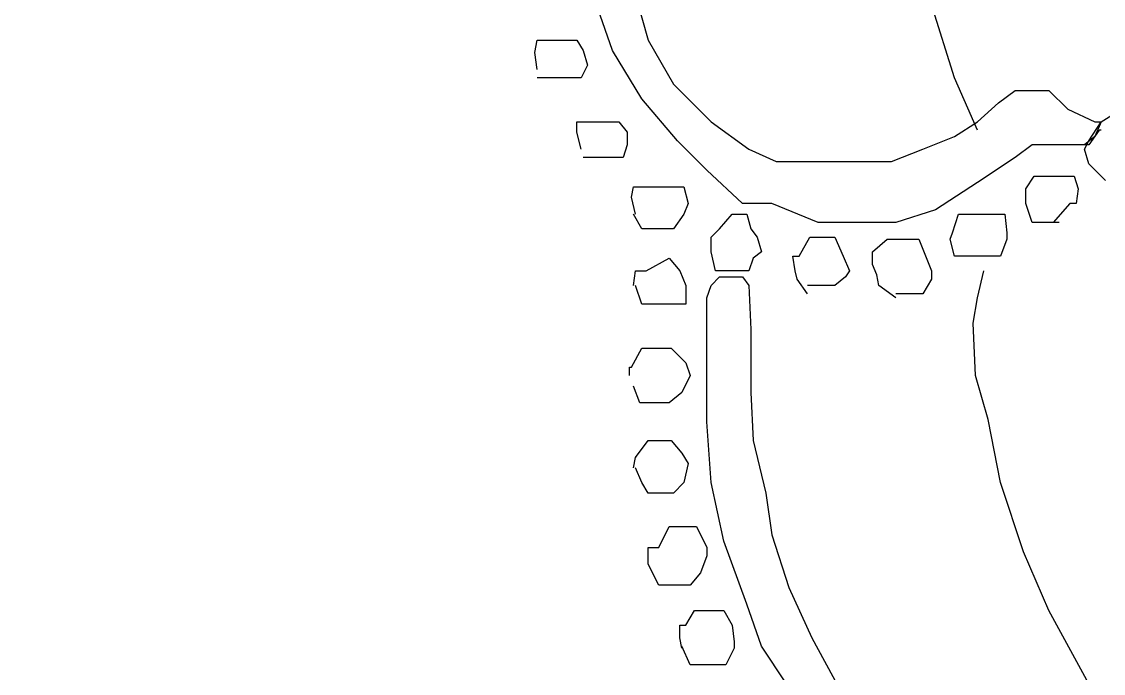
# Model space of a CAD drawing. Extents: x 747954 to 748544, y 4316381 to 4317408.
# Drawn here: x 747975.59 to 747980.75, y 4317236.73 to 4317239.84 of the extents above; entities that cross this region are included whole.
import ezdxf

# ---------------------------------------------------------------- set-up
doc = ezdxf.new("R2010")
doc.units = 0
doc.layers.get('0').update_dxf_attribs({"linetype": 'CONTINUOUS'})

msp = doc.modelspace()

# ---------------------------------------------------------------- linework, layer by layer
at = {"color": 0, "linetype": 'CONTINUOUS'}
for p, q in [((747978.5, 4317240.03), (747978.58, 4317239.75)), ((747978.5, 4317240.03), (747978.58, 4317239.75)), ((747978.41, 4317239.7), (747978.34, 4317239.9)), ((747978.41, 4317239.7), (747978.34, 4317239.9)), ((747980.04, 4317239.57), (747979.93, 4317239.92)), ((747980.04, 4317239.57), (747979.93, 4317239.92)), ((747978.04, 4317239.69), (747978.05, 4317239.75)), ((747978.04, 4317239.69), (747978.05, 4317239.75)), ((747978.05, 4317239.75), (747978.09, 4317239.75)), ((747978.05, 4317239.75), (747978.09, 4317239.75)), ((747978.09, 4317239.75), (747978.17, 4317239.75)), ((747978.09, 4317239.75), (747978.17, 4317239.75)), ((747978.17, 4317239.75), (747978.24, 4317239.75)), ((747978.17, 4317239.75), (747978.24, 4317239.75)), ((747978.24, 4317239.75), (747978.27, 4317239.7)), ((747978.24, 4317239.75), (747978.27, 4317239.7)), ((747978.58, 4317239.75), (747978.7, 4317239.54)), ((747978.58, 4317239.75), (747978.7, 4317239.54)), ((747978.27, 4317239.7), (747978.29, 4317239.63)), ((747978.27, 4317239.7), (747978.29, 4317239.63)), ((747978.55, 4317239.47), (747978.41, 4317239.7)), ((747978.55, 4317239.47), (747978.41, 4317239.7)), ((747978.05, 4317239.61), (747978.04, 4317239.69)), ((747978.05, 4317239.61), (747978.04, 4317239.69)), ((747978.29, 4317239.63), (747978.26, 4317239.57)), ((747978.29, 4317239.63), (747978.26, 4317239.57)), ((747978.09, 4317239.57), (747978.05, 4317239.57)), ((747978.09, 4317239.57), (747978.05, 4317239.57)), ((747978.16, 4317239.57), (747978.09, 4317239.57)), ((747978.16, 4317239.57), (747978.09, 4317239.57)), ((747978.2, 4317239.57), (747978.16, 4317239.57)), ((747978.2, 4317239.57), (747978.16, 4317239.57)), ((747978.26, 4317239.57), (747978.2, 4317239.57)), ((747978.26, 4317239.57), (747978.2, 4317239.57)), ((747978.7, 4317239.54), (747978.88, 4317239.36)), ((747978.7, 4317239.54), (747978.88, 4317239.36)), ((747980.15, 4317239.32), (747980.04, 4317239.57)), ((747980.15, 4317239.32), (747980.04, 4317239.57)), ((747980.25, 4317239.45), (747980.33, 4317239.51)), ((747980.25, 4317239.45), (747980.33, 4317239.51)), ((747980.33, 4317239.51), (747980.41, 4317239.51)), ((747980.33, 4317239.51), (747980.41, 4317239.51)), ((747980.41, 4317239.51), (747980.49, 4317239.51)), ((747980.41, 4317239.51), (747980.49, 4317239.51)), ((747980.49, 4317239.51), (747980.58, 4317239.42)), ((747980.49, 4317239.51), (747980.58, 4317239.42)), ((747978.72, 4317239.27), (747978.55, 4317239.47)), ((747978.72, 4317239.27), (747978.55, 4317239.47)), ((747980.15, 4317239.36), (747980.25, 4317239.45)), ((747980.15, 4317239.36), (747980.25, 4317239.45)), ((747980.58, 4317239.42), (747980.71, 4317239.36)), ((747980.58, 4317239.42), (747980.71, 4317239.36)), ((747980.74, 4317239.36), (747980.82, 4317239.41)), ((747980.74, 4317239.36), (747980.82, 4317239.41)), ((747978.24, 4317239.31), (747978.24, 4317239.36)), ((747978.24, 4317239.36), (747978.29, 4317239.36)), ((747978.24, 4317239.31), (747978.24, 4317239.36)), ((747978.24, 4317239.36), (747978.29, 4317239.36)), ((747978.29, 4317239.36), (747978.34, 4317239.36)), ((747978.29, 4317239.36), (747978.34, 4317239.36)), ((747978.34, 4317239.36), (747978.4, 4317239.36)), ((747978.34, 4317239.36), (747978.4, 4317239.36)), ((747978.4, 4317239.36), (747978.44, 4317239.36)), ((747978.4, 4317239.36), (747978.44, 4317239.36)), ((747978.44, 4317239.36), (747978.48, 4317239.31)), ((747978.44, 4317239.36), (747978.48, 4317239.31)), ((747978.88, 4317239.36), (747979.06, 4317239.23)), ((747978.88, 4317239.36), (747979.06, 4317239.23)), ((747980.04, 4317239.29), (747980.15, 4317239.36)), ((747980.04, 4317239.29), (747980.15, 4317239.36)), ((747980.68, 4317239.27), (747980.74, 4317239.36)), ((747980.68, 4317239.27), (747980.74, 4317239.36)), ((747980.71, 4317239.36), (747980.74, 4317239.36)), ((747980.74, 4317239.36), (747980.71, 4317239.29)), ((747980.71, 4317239.36), (747980.74, 4317239.36)), ((747980.74, 4317239.36), (747980.71, 4317239.29)), ((747978.26, 4317239.23), (747978.24, 4317239.31)), ((747978.26, 4317239.23), (747978.24, 4317239.31)), ((747978.48, 4317239.31), (747978.48, 4317239.25)), ((747978.48, 4317239.31), (747978.48, 4317239.25)), ((747979.89, 4317239.23), (747980.04, 4317239.29)), ((747979.89, 4317239.23), (747980.04, 4317239.29)), ((747980.71, 4317239.29), (747980.66, 4317239.25)), ((747980.71, 4317239.29), (747980.66, 4317239.25)), ((747980.73, 4317239.32), (747980.68, 4317239.25)), ((747980.73, 4317239.32), (747980.68, 4317239.25)), ((747980.74, 4317239.32), (747980.73, 4317239.32)), ((747980.74, 4317239.32), (747980.73, 4317239.32)), ((747978.48, 4317239.25), (747978.46, 4317239.19)), ((747978.48, 4317239.25), (747978.46, 4317239.19)), ((747978.86, 4317239.13), (747978.72, 4317239.27)), ((747978.86, 4317239.13), (747978.72, 4317239.27)), ((747979.06, 4317239.23), (747979.19, 4317239.17)), ((747979.06, 4317239.23), (747979.19, 4317239.17)), ((747979.74, 4317239.17), (747979.89, 4317239.23)), ((747979.74, 4317239.17), (747979.89, 4317239.23)), ((747980.41, 4317239.25), (747980.33, 4317239.19)), ((747980.41, 4317239.25), (747980.33, 4317239.19)), ((747980.49, 4317239.25), (747980.41, 4317239.25)), ((747980.49, 4317239.25), (747980.41, 4317239.25)), ((747980.56, 4317239.25), (747980.49, 4317239.25)), ((747980.56, 4317239.25), (747980.49, 4317239.25)), ((747980.64, 4317239.25), (747980.56, 4317239.25)), ((747980.64, 4317239.25), (747980.56, 4317239.25)), ((747980.68, 4317239.25), (747980.64, 4317239.25)), ((747980.68, 4317239.25), (747980.64, 4317239.25)), ((747980.66, 4317239.23), (747980.68, 4317239.27)), ((747980.66, 4317239.23), (747980.68, 4317239.27)), ((747980.68, 4317239.16), (747980.66, 4317239.23)), ((747980.68, 4317239.16), (747980.66, 4317239.23)), ((747978.29, 4317239.19), (747978.27, 4317239.19)), ((747978.29, 4317239.19), (747978.27, 4317239.19)), ((747978.35, 4317239.19), (747978.29, 4317239.19)), ((747978.35, 4317239.19), (747978.29, 4317239.19)), ((747978.4, 4317239.19), (747978.35, 4317239.19)), ((747978.4, 4317239.19), (747978.35, 4317239.19)), ((747978.46, 4317239.19), (747978.4, 4317239.19)), ((747978.46, 4317239.19), (747978.4, 4317239.19)), ((747980.33, 4317239.19), (747980.15, 4317239.07)), ((747980.33, 4317239.19), (747980.15, 4317239.07)), ((747979.03, 4317238.97), (747978.86, 4317239.13)), ((747979.03, 4317238.97), (747978.86, 4317239.13)), ((747979.19, 4317239.17), (747979.35, 4317239.17)), ((747979.19, 4317239.17), (747979.35, 4317239.17)), ((747979.35, 4317239.17), (747979.57, 4317239.17)), ((747979.35, 4317239.17), (747979.57, 4317239.17)), ((747979.57, 4317239.17), (747979.74, 4317239.17)), ((747979.57, 4317239.17), (747979.74, 4317239.17)), ((747980.76, 4317239.08), (747980.68, 4317239.16)), ((747980.76, 4317239.08), (747980.68, 4317239.16)), ((747980.38, 4317239.04), (747980.42, 4317239.1)), ((747980.38, 4317239.04), (747980.42, 4317239.1)), ((747980.42, 4317239.1), (747980.48, 4317239.1)), ((747980.42, 4317239.1), (747980.48, 4317239.1)), ((747980.48, 4317239.1), (747980.54, 4317239.1)), ((747980.48, 4317239.1), (747980.54, 4317239.1)), ((747980.54, 4317239.1), (747980.61, 4317239.1)), ((747980.54, 4317239.1), (747980.61, 4317239.1)), ((747980.61, 4317239.1), (747980.63, 4317239.04)), ((747980.61, 4317239.1), (747980.63, 4317239.04)), ((747978.5, 4317239), (747978.51, 4317239.05)), ((747978.5, 4317239), (747978.51, 4317239.05)), ((747978.51, 4317239.05), (747978.55, 4317239.05)), ((747978.51, 4317239.05), (747978.55, 4317239.05)), ((747978.55, 4317239.05), (747978.6, 4317239.05)), ((747978.55, 4317239.05), (747978.6, 4317239.05)), ((747978.6, 4317239.05), (747978.67, 4317239.05)), ((747978.6, 4317239.05), (747978.67, 4317239.05)), ((747978.67, 4317239.05), (747978.74, 4317239.05)), ((747978.67, 4317239.05), (747978.74, 4317239.05)), ((747978.74, 4317239.05), (747978.75, 4317239.05)), ((747978.74, 4317239.05), (747978.75, 4317239.05)), ((747978.75, 4317239.05), (747978.77, 4317238.97)), ((747978.75, 4317239.05), (747978.77, 4317238.97)), ((747980.15, 4317239.07), (747979.95, 4317238.94)), ((747980.15, 4317239.07), (747979.95, 4317238.94)), ((747980.38, 4317238.97), (747980.38, 4317239.04)), ((747980.38, 4317238.97), (747980.38, 4317239.04)), ((747980.63, 4317239.04), (747980.62, 4317238.97)), ((747980.63, 4317239.04), (747980.62, 4317238.97)), ((747978.52, 4317238.92), (747978.5, 4317239)), ((747978.52, 4317238.92), (747978.5, 4317239)), ((747978.77, 4317238.97), (747978.75, 4317238.92)), ((747978.77, 4317238.97), (747978.75, 4317238.92)), ((747979.17, 4317238.97), (747979.03, 4317238.97)), ((747979.17, 4317238.97), (747979.03, 4317238.97)), ((747979.39, 4317238.88), (747979.17, 4317238.97)), ((747979.39, 4317238.88), (747979.17, 4317238.97)), ((747980.41, 4317238.88), (747980.38, 4317238.97)), ((747980.41, 4317238.88), (747980.38, 4317238.97)), ((747980.59, 4317238.97), (747980.51, 4317238.88)), ((747980.59, 4317238.97), (747980.51, 4317238.88)), ((747980.62, 4317238.97), (747980.59, 4317238.97)), ((747980.62, 4317238.97), (747980.59, 4317238.97)), ((747978.55, 4317238.85), (747978.51, 4317238.92)), ((747978.55, 4317238.85), (747978.51, 4317238.92)), ((747978.75, 4317238.92), (747978.7, 4317238.85)), ((747978.75, 4317238.92), (747978.7, 4317238.85)), ((747978.92, 4317238.85), (747978.98, 4317238.92)), ((747978.92, 4317238.85), (747978.98, 4317238.92)), ((747978.98, 4317238.92), (747979.05, 4317238.92)), ((747978.98, 4317238.92), (747979.05, 4317238.92)), ((747979.05, 4317238.92), (747979.07, 4317238.85)), ((747979.05, 4317238.92), (747979.07, 4317238.85)), ((747979.95, 4317238.94), (747979.76, 4317238.88)), ((747979.95, 4317238.94), (747979.76, 4317238.88)), ((747980.03, 4317238.83), (747980.06, 4317238.92)), ((747980.03, 4317238.83), (747980.06, 4317238.92)), ((747980.06, 4317238.92), (747980.14, 4317238.92)), ((747980.06, 4317238.92), (747980.14, 4317238.92)), ((747980.14, 4317238.92), (747980.18, 4317238.92)), ((747980.14, 4317238.92), (747980.18, 4317238.92)), ((747980.18, 4317238.92), (747980.28, 4317238.92)), ((747980.18, 4317238.92), (747980.28, 4317238.92)), ((747980.28, 4317238.92), (747980.29, 4317238.83)), ((747980.28, 4317238.92), (747980.29, 4317238.83)), ((747979.59, 4317238.88), (747979.39, 4317238.88)), ((747979.59, 4317238.88), (747979.39, 4317238.88)), ((747979.76, 4317238.88), (747979.59, 4317238.88)), ((747979.76, 4317238.88), (747979.59, 4317238.88)), ((747980.46, 4317238.88), (747980.41, 4317238.88)), ((747980.46, 4317238.88), (747980.41, 4317238.88)), ((747980.54, 4317238.88), (747980.46, 4317238.88)), ((747980.54, 4317238.88), (747980.46, 4317238.88)), ((747978.6, 4317238.85), (747978.55, 4317238.85)), ((747978.6, 4317238.85), (747978.55, 4317238.85)), ((747978.65, 4317238.85), (747978.6, 4317238.85)), ((747978.65, 4317238.85), (747978.6, 4317238.85)), ((747978.7, 4317238.85), (747978.65, 4317238.85)), ((747978.7, 4317238.85), (747978.65, 4317238.85)), ((747978.88, 4317238.81), (747978.92, 4317238.85)), ((747978.88, 4317238.81), (747978.92, 4317238.85)), ((747979.07, 4317238.85), (747979.1, 4317238.81)), ((747979.07, 4317238.85), (747979.1, 4317238.81)), ((747980.02, 4317238.8), (747980.03, 4317238.83)), ((747980.02, 4317238.8), (747980.03, 4317238.83)), ((747980.29, 4317238.83), (747980.29, 4317238.8)), ((747980.29, 4317238.83), (747980.29, 4317238.8)), ((747978.88, 4317238.74), (747978.88, 4317238.81)), ((747978.88, 4317238.74), (747978.88, 4317238.81)), ((747979.1, 4317238.81), (747979.12, 4317238.74)), ((747979.1, 4317238.81), (747979.12, 4317238.74)), ((747979.3, 4317238.72), (747979.35, 4317238.81)), ((747979.3, 4317238.72), (747979.35, 4317238.81)), ((747979.35, 4317238.81), (747979.41, 4317238.81)), ((747979.35, 4317238.81), (747979.41, 4317238.81)), ((747979.41, 4317238.81), (747979.47, 4317238.81)), ((747979.41, 4317238.81), (747979.47, 4317238.81)), ((747979.47, 4317238.81), (747979.51, 4317238.72)), ((747979.47, 4317238.81), (747979.51, 4317238.72)), ((747979.65, 4317238.74), (747979.72, 4317238.8)), ((747979.65, 4317238.74), (747979.72, 4317238.8)), ((747979.72, 4317238.8), (747979.77, 4317238.8)), ((747979.72, 4317238.8), (747979.77, 4317238.8)), ((747979.77, 4317238.8), (747979.84, 4317238.8)), ((747979.77, 4317238.8), (747979.84, 4317238.8)), ((747979.84, 4317238.8), (747979.87, 4317238.8)), ((747979.84, 4317238.8), (747979.87, 4317238.8)), ((747979.87, 4317238.8), (747979.93, 4317238.65)), ((747979.87, 4317238.8), (747979.93, 4317238.65)), ((747980.04, 4317238.72), (747980.02, 4317238.8)), ((747980.04, 4317238.72), (747980.02, 4317238.8)), ((747980.29, 4317238.8), (747980.26, 4317238.72)), ((747980.29, 4317238.8), (747980.26, 4317238.72)), ((747978.9, 4317238.65), (747978.88, 4317238.74)), ((747978.9, 4317238.65), (747978.88, 4317238.74)), ((747979.12, 4317238.74), (747979.08, 4317238.71)), ((747979.12, 4317238.74), (747979.08, 4317238.71)), ((747979.28, 4317238.65), (747979.27, 4317238.72)), ((747979.27, 4317238.72), (747979.3, 4317238.72)), ((747979.28, 4317238.65), (747979.27, 4317238.72)), ((747979.27, 4317238.72), (747979.3, 4317238.72)), ((747979.51, 4317238.72), (747979.54, 4317238.65)), ((747979.51, 4317238.72), (747979.54, 4317238.65)), ((747979.65, 4317238.68), (747979.65, 4317238.74)), ((747979.65, 4317238.68), (747979.65, 4317238.74)), ((747980.11, 4317238.72), (747980.04, 4317238.72)), ((747980.11, 4317238.72), (747980.04, 4317238.72)), ((747980.15, 4317238.72), (747980.11, 4317238.72)), ((747980.15, 4317238.72), (747980.11, 4317238.72)), ((747980.2, 4317238.72), (747980.15, 4317238.72)), ((747980.2, 4317238.72), (747980.15, 4317238.72)), ((747980.26, 4317238.72), (747980.2, 4317238.72)), ((747980.26, 4317238.72), (747980.2, 4317238.72)), ((747978.57, 4317238.65), (747978.68, 4317238.71)), ((747978.57, 4317238.65), (747978.68, 4317238.71)), ((747978.68, 4317238.71), (747978.73, 4317238.65)), ((747978.68, 4317238.71), (747978.73, 4317238.65)), ((747979.08, 4317238.71), (747979.06, 4317238.65)), ((747979.08, 4317238.71), (747979.06, 4317238.65)), ((747979.67, 4317238.63), (747979.65, 4317238.68)), ((747979.67, 4317238.63), (747979.65, 4317238.68)), ((747978.51, 4317238.58), (747978.52, 4317238.65)), ((747978.51, 4317238.58), (747978.52, 4317238.65)), ((747978.52, 4317238.65), (747978.57, 4317238.65)), ((747978.52, 4317238.65), (747978.57, 4317238.65)), ((747978.73, 4317238.65), (747978.76, 4317238.58)), ((747978.73, 4317238.65), (747978.76, 4317238.58)), ((747978.88, 4317238.58), (747978.92, 4317238.62)), ((747978.88, 4317238.58), (747978.92, 4317238.62)), ((747978.95, 4317238.65), (747978.9, 4317238.65)), ((747978.95, 4317238.65), (747978.9, 4317238.65)), ((747978.92, 4317238.62), (747978.97, 4317238.62)), ((747978.92, 4317238.62), (747978.97, 4317238.62)), ((747978.98, 4317238.65), (747978.95, 4317238.65)), ((747978.98, 4317238.65), (747978.95, 4317238.65)), ((747978.97, 4317238.62), (747979.03, 4317238.62)), ((747978.97, 4317238.62), (747979.03, 4317238.62)), ((747979.06, 4317238.65), (747978.98, 4317238.65)), ((747979.06, 4317238.65), (747978.98, 4317238.65)), ((747979.03, 4317238.62), (747979.06, 4317238.58)), ((747979.03, 4317238.62), (747979.06, 4317238.58)), ((747979.29, 4317238.61), (747979.28, 4317238.65)), ((747979.29, 4317238.61), (747979.28, 4317238.65)), ((747979.34, 4317238.54), (747979.29, 4317238.61)), ((747979.34, 4317238.54), (747979.29, 4317238.61)), ((747979.52, 4317238.62), (747979.47, 4317238.58)), ((747979.52, 4317238.62), (747979.47, 4317238.58)), ((747979.54, 4317238.65), (747979.52, 4317238.62)), ((747979.54, 4317238.65), (747979.52, 4317238.62)), ((747979.68, 4317238.58), (747979.67, 4317238.63)), ((747979.68, 4317238.58), (747979.67, 4317238.63)), ((747979.93, 4317238.61), (747979.89, 4317238.54)), ((747979.93, 4317238.61), (747979.89, 4317238.54)), ((747979.93, 4317238.65), (747979.93, 4317238.61)), ((747979.93, 4317238.65), (747979.93, 4317238.61)), ((747980.15, 4317238.52), (747980.18, 4317238.65)), ((747980.15, 4317238.52), (747980.18, 4317238.65)), ((747978.55, 4317238.49), (747978.52, 4317238.58)), ((747978.55, 4317238.49), (747978.52, 4317238.58)), ((747978.76, 4317238.58), (747978.76, 4317238.49)), ((747978.76, 4317238.58), (747978.76, 4317238.49)), ((747978.86, 4317238.52), (747978.88, 4317238.58)), ((747978.86, 4317238.52), (747978.88, 4317238.58)), ((747979.06, 4317238.58), (747979.07, 4317238.37)), ((747979.06, 4317238.58), (747979.07, 4317238.37)), ((747979.36, 4317238.58), (747979.34, 4317238.58)), ((747979.36, 4317238.58), (747979.34, 4317238.58)), ((747979.44, 4317238.58), (747979.36, 4317238.58)), ((747979.44, 4317238.58), (747979.36, 4317238.58)), ((747979.47, 4317238.58), (747979.44, 4317238.58)), ((747979.47, 4317238.58), (747979.44, 4317238.58)), ((747979.76, 4317238.52), (747979.68, 4317238.58)), ((747979.76, 4317238.52), (747979.68, 4317238.58)), ((747978.86, 4317238.41), (747978.86, 4317238.52)), ((747978.86, 4317238.41), (747978.86, 4317238.52)), ((747979.8, 4317238.54), (747979.76, 4317238.54)), ((747979.8, 4317238.54), (747979.76, 4317238.54)), ((747979.86, 4317238.54), (747979.8, 4317238.54)), ((747979.86, 4317238.54), (747979.8, 4317238.54)), ((747979.89, 4317238.54), (747979.86, 4317238.54)), ((747979.89, 4317238.54), (747979.86, 4317238.54)), ((747980.13, 4317238.4), (747980.15, 4317238.52)), ((747980.13, 4317238.4), (747980.15, 4317238.52)), ((747978.58, 4317238.49), (747978.55, 4317238.49)), ((747978.58, 4317238.49), (747978.55, 4317238.49)), ((747978.63, 4317238.49), (747978.58, 4317238.49)), ((747978.63, 4317238.49), (747978.58, 4317238.49)), ((747978.7, 4317238.49), (747978.63, 4317238.49)), ((747978.7, 4317238.49), (747978.63, 4317238.49)), ((747978.76, 4317238.49), (747978.7, 4317238.49)), ((747978.76, 4317238.49), (747978.7, 4317238.49)), ((747978.86, 4317238.28), (747978.86, 4317238.41)), ((747978.86, 4317238.28), (747978.86, 4317238.41)), ((747979.07, 4317238.37), (747979.07, 4317238.07)), ((747979.07, 4317238.37), (747979.07, 4317238.07)), ((747980.14, 4317238.15), (747980.13, 4317238.4)), ((747980.14, 4317238.15), (747980.13, 4317238.4)), ((747978.5, 4317238.19), (747978.55, 4317238.28)), ((747978.5, 4317238.19), (747978.55, 4317238.28)), ((747978.55, 4317238.28), (747978.6, 4317238.28)), ((747978.55, 4317238.28), (747978.6, 4317238.28)), ((747978.6, 4317238.28), (747978.69, 4317238.28)), ((747978.6, 4317238.28), (747978.69, 4317238.28)), ((747978.69, 4317238.28), (747978.76, 4317238.21)), ((747978.69, 4317238.28), (747978.76, 4317238.21)), ((747978.86, 4317238.1), (747978.86, 4317238.28)), ((747978.86, 4317238.1), (747978.86, 4317238.28)), ((747978.76, 4317238.21), (747978.78, 4317238.15)), ((747978.76, 4317238.21), (747978.78, 4317238.15)), ((747978.49, 4317238.15), (747978.49, 4317238.19)), ((747978.49, 4317238.19), (747978.5, 4317238.19)), ((747978.49, 4317238.15), (747978.49, 4317238.19)), ((747978.49, 4317238.19), (747978.5, 4317238.19)), ((747978.78, 4317238.15), (747978.74, 4317238.07)), ((747978.78, 4317238.15), (747978.74, 4317238.07)), ((747980.2, 4317237.94), (747980.14, 4317238.15)), ((747980.2, 4317237.94), (747980.14, 4317238.15)), ((747978.54, 4317238.02), (747978.51, 4317238.1)), ((747978.54, 4317238.02), (747978.51, 4317238.1)), ((747978.86, 4317237.93), (747978.86, 4317238.1)), ((747978.86, 4317237.93), (747978.86, 4317238.1)), ((747978.74, 4317238.07), (747978.68, 4317238.02)), ((747978.74, 4317238.07), (747978.68, 4317238.02)), ((747979.07, 4317238.07), (747979.08, 4317237.84)), ((747979.07, 4317238.07), (747979.08, 4317237.84)), ((747978.55, 4317238.02), (747978.54, 4317238.02)), ((747978.55, 4317238.02), (747978.54, 4317238.02)), ((747978.6, 4317238.02), (747978.55, 4317238.02)), ((747978.6, 4317238.02), (747978.55, 4317238.02)), ((747978.68, 4317238.02), (747978.6, 4317238.02)), ((747978.68, 4317238.02), (747978.6, 4317238.02)), ((747980.26, 4317237.64), (747980.2, 4317237.94)), ((747980.26, 4317237.64), (747980.2, 4317237.94)), ((747978.88, 4317237.64), (747978.86, 4317237.93)), ((747978.88, 4317237.64), (747978.86, 4317237.93)), ((747978.52, 4317237.76), (747978.58, 4317237.84)), ((747978.52, 4317237.76), (747978.58, 4317237.84)), ((747978.58, 4317237.84), (747978.63, 4317237.84)), ((747978.58, 4317237.84), (747978.63, 4317237.84)), ((747978.63, 4317237.84), (747978.69, 4317237.84)), ((747978.63, 4317237.84), (747978.69, 4317237.84)), ((747978.69, 4317237.84), (747978.74, 4317237.78)), ((747978.69, 4317237.84), (747978.74, 4317237.78)), ((747979.08, 4317237.84), (747979.14, 4317237.59)), ((747979.08, 4317237.84), (747979.14, 4317237.59)), ((747978.51, 4317237.71), (747978.52, 4317237.76)), ((747978.51, 4317237.71), (747978.52, 4317237.76)), ((747978.74, 4317237.78), (747978.77, 4317237.73)), ((747978.74, 4317237.78), (747978.77, 4317237.73)), ((747978.55, 4317237.64), (747978.52, 4317237.71)), ((747978.55, 4317237.64), (747978.52, 4317237.71)), ((747978.77, 4317237.73), (747978.75, 4317237.64)), ((747978.77, 4317237.73), (747978.75, 4317237.64)), ((747978.58, 4317237.59), (747978.55, 4317237.64)), ((747978.58, 4317237.59), (747978.55, 4317237.64)), ((747978.75, 4317237.64), (747978.7, 4317237.59)), ((747978.75, 4317237.64), (747978.7, 4317237.59)), ((747978.94, 4317237.36), (747978.88, 4317237.64)), ((747978.94, 4317237.36), (747978.88, 4317237.64)), ((747980.37, 4317237.31), (747980.26, 4317237.64)), ((747980.37, 4317237.31), (747980.26, 4317237.64)), ((747978.63, 4317237.59), (747978.58, 4317237.59)), ((747978.63, 4317237.59), (747978.58, 4317237.59)), ((747978.7, 4317237.59), (747978.63, 4317237.59)), ((747978.7, 4317237.59), (747978.63, 4317237.59)), ((747979.14, 4317237.59), (747979.17, 4317237.39)), ((747979.14, 4317237.59), (747979.17, 4317237.39)), ((747978.63, 4317237.33), (747978.68, 4317237.43)), ((747978.63, 4317237.33), (747978.68, 4317237.43)), ((747978.68, 4317237.43), (747978.75, 4317237.43)), ((747978.68, 4317237.43), (747978.75, 4317237.43)), ((747978.75, 4317237.43), (747978.81, 4317237.43)), ((747978.75, 4317237.43), (747978.81, 4317237.43)), ((747978.81, 4317237.43), (747978.86, 4317237.33)), ((747978.81, 4317237.43), (747978.86, 4317237.33)), ((747979.17, 4317237.39), (747979.25, 4317237.14)), ((747979.17, 4317237.39), (747979.25, 4317237.14)), ((747978.58, 4317237.25), (747978.58, 4317237.33)), ((747978.58, 4317237.33), (747978.6, 4317237.33)), ((747978.58, 4317237.25), (747978.58, 4317237.33)), ((747978.58, 4317237.33), (747978.6, 4317237.33)), ((747978.6, 4317237.33), (747978.63, 4317237.33)), ((747978.6, 4317237.33), (747978.63, 4317237.33)), ((747978.86, 4317237.33), (747978.86, 4317237.29)), ((747978.86, 4317237.33), (747978.86, 4317237.29)), ((747979.05, 4317237.06), (747978.94, 4317237.36)), ((747979.05, 4317237.06), (747978.94, 4317237.36)), ((747978.86, 4317237.29), (747978.83, 4317237.21)), ((747978.86, 4317237.29), (747978.83, 4317237.21)), ((747980.49, 4317237.03), (747980.37, 4317237.31)), ((747980.49, 4317237.03), (747980.37, 4317237.31)), ((747978.63, 4317237.15), (747978.58, 4317237.25)), ((747978.63, 4317237.15), (747978.58, 4317237.25)), ((747978.83, 4317237.21), (747978.78, 4317237.15)), ((747978.83, 4317237.21), (747978.78, 4317237.15)), ((747978.67, 4317237.15), (747978.63, 4317237.15)), ((747978.67, 4317237.15), (747978.63, 4317237.15)), ((747978.73, 4317237.15), (747978.67, 4317237.15)), ((747978.73, 4317237.15), (747978.67, 4317237.15)), ((747978.78, 4317237.15), (747978.73, 4317237.15)), ((747978.78, 4317237.15), (747978.73, 4317237.15)), ((747979.25, 4317237.14), (747979.36, 4317236.9)), ((747979.25, 4317237.14), (747979.36, 4317236.9)), ((747978.76, 4317236.96), (747978.8, 4317237.03)), ((747978.76, 4317236.96), (747978.8, 4317237.03)), ((747978.8, 4317237.03), (747978.88, 4317237.03)), ((747978.8, 4317237.03), (747978.88, 4317237.03)), ((747978.88, 4317237.03), (747978.94, 4317237.03)), ((747978.88, 4317237.03), (747978.94, 4317237.03)), ((747978.94, 4317237.03), (747978.98, 4317236.96)), ((747978.94, 4317237.03), (747978.98, 4317236.96)), ((747979.12, 4317236.86), (747979.05, 4317237.06)), ((747979.12, 4317236.86), (747979.05, 4317237.06)), ((747980.68, 4317236.68), (747980.49, 4317237.03)), ((747980.68, 4317236.68), (747980.49, 4317237.03)), ((747978.73, 4317236.9), (747978.73, 4317236.96)), ((747978.73, 4317236.96), (747978.76, 4317236.96)), ((747978.73, 4317236.9), (747978.73, 4317236.96)), ((747978.73, 4317236.96), (747978.76, 4317236.96)), ((747978.98, 4317236.96), (747978.99, 4317236.88)), ((747978.98, 4317236.96), (747978.99, 4317236.88)), ((747978.74, 4317236.85), (747978.73, 4317236.9)), ((747978.74, 4317236.85), (747978.73, 4317236.9)), ((747978.78, 4317236.77), (747978.74, 4317236.86)), ((747978.78, 4317236.77), (747978.74, 4317236.86)), ((747978.99, 4317236.88), (747978.99, 4317236.85)), ((747978.99, 4317236.88), (747978.99, 4317236.85)), ((747979.24, 4317236.68), (747979.12, 4317236.86)), ((747979.24, 4317236.68), (747979.12, 4317236.86)), ((747979.36, 4317236.9), (747979.49, 4317236.66)), ((747979.36, 4317236.9), (747979.49, 4317236.66)), ((747978.99, 4317236.85), (747978.95, 4317236.77)), ((747978.99, 4317236.85), (747978.95, 4317236.77)), ((747978.79, 4317236.77), (747978.78, 4317236.77)), ((747978.79, 4317236.77), (747978.78, 4317236.77)), ((747978.85, 4317236.77), (747978.79, 4317236.77)), ((747978.85, 4317236.77), (747978.79, 4317236.77)), ((747978.88, 4317236.77), (747978.85, 4317236.77)), ((747978.88, 4317236.77), (747978.85, 4317236.77)), ((747978.95, 4317236.77), (747978.88, 4317236.77)), ((747978.95, 4317236.77), (747978.88, 4317236.77))]:
    msp.add_line(p, q, dxfattribs=at)
msp.add_point((747978.52, 4317237.76), dxfattribs=at)
msp.add_point((747978.52, 4317237.76), dxfattribs=at)

# ---------------------------------------------------------------- meshes
mesh = msp.add_polyface(dxfattribs=at)
corners = [(747954.5, 4316381), (747954.5, 4316381), (747954.5, 4316571.9618), (748262.5, 4316381), (747954.5, 4316746.4935), (748544, 4316381), (747954.5, 4317407.5), (748544, 4317042.0065), (748544, 4317407.5)]
mesh.append_faces([[corners[k] for k in face] for face in [(0, 1, 3, 2), (2, 3, 5, 4), (4, 5, 7, 6), (6, 7, 8, 8)]], dxfattribs={"vtx0": -1, "vtx2": -1, "color": 0})
mesh = msp.add_polyface(dxfattribs=at)
corners = [(747964.5, 4317221), (747964.5, 4317221), (747964.5, 4317395.2713), (748245.58, 4317221), (747964.5, 4317401.5), (748245.58, 4317227.2287), (748245.58, 4317401.5)]
mesh.append_faces([[corners[k] for k in face] for face in [(0, 1, 3, 2), (2, 3, 5, 4), (4, 5, 6, 6)]], dxfattribs={"vtx0": -1, "vtx2": -1, "color": 0})

doc.saveas('drawing.dxf')
